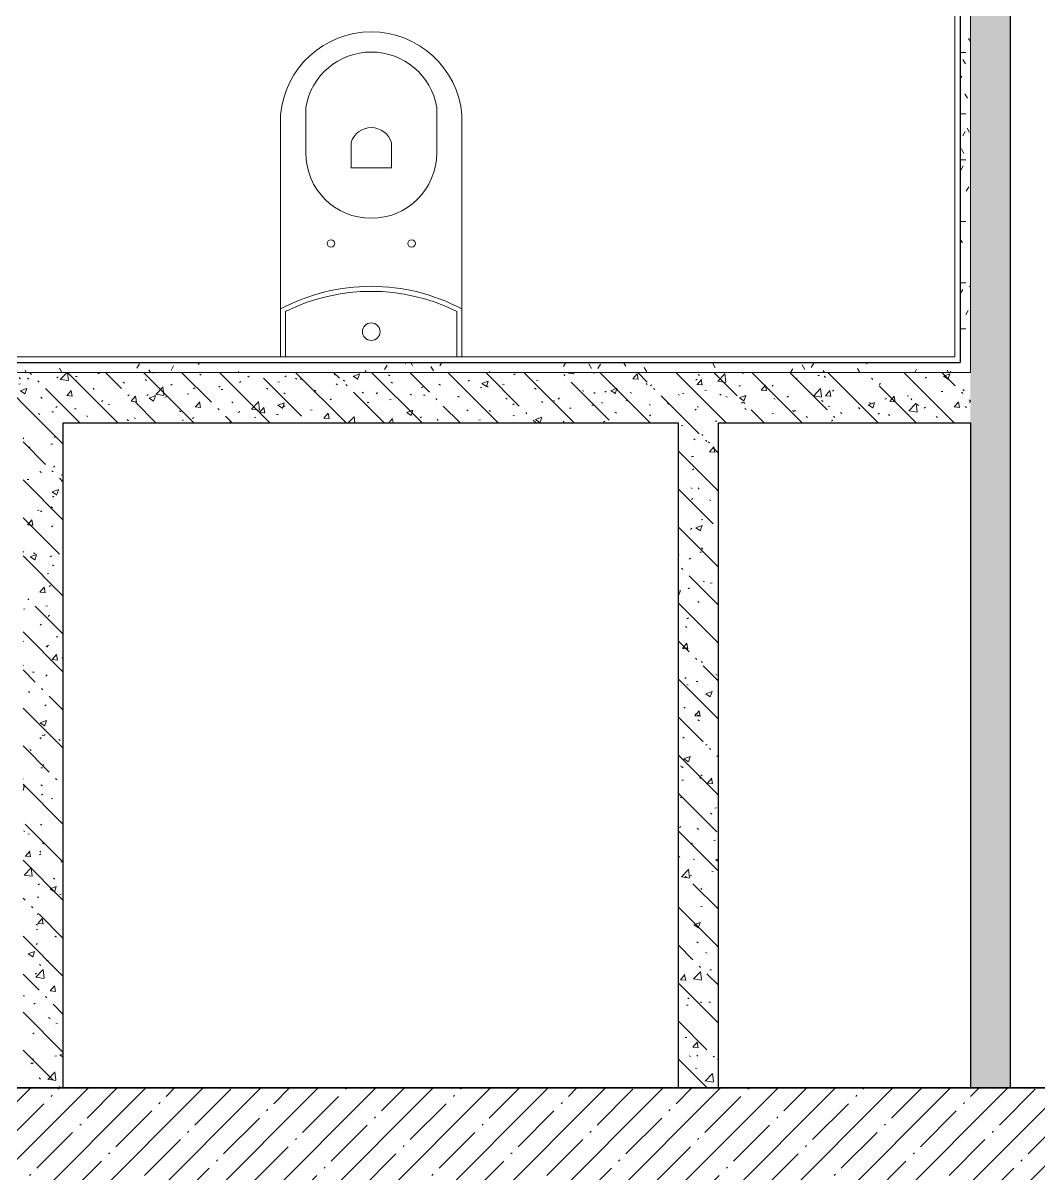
# Model space of a CAD drawing. Header units: millimetres. Extents: x 62702 to 101096, y -2454 to 12271.
# Drawn here: x 68060 to 70076, y 3811 to 6094 of the extents above; entities that cross this region are included whole.
import ezdxf

# ---------------------------------------------------------------- set-up
doc = ezdxf.new("R2010")
doc.units = ezdxf.units.MM
for name, color, linetype, lineweight in [('A-WALL', 7, 'Continuous', 9), ('I-WALL', 7, 'Continuous', 9), ('P-SANR-FIXT', 7, 'Continuous', 9)]:
    doc.layers.add(name, color=color, linetype=linetype, lineweight=lineweight)
for name, color, linetype, lineweight, true_color in [('A-WALL-1', 7, 'Continuous', 25, 0x3c3c3c), ('A-WALL-3', 7, 'Continuous', 35, 0x3c3c3c), ('A-WALL-FNSH-1', 7, 'Continuous', 13, 0x3c3c3c)]:
    doc.layers.add(name, color=color, linetype=linetype, lineweight=lineweight, true_color=true_color)
pattern_1 = [(135, (0, 0), (-75.4341514169809, -75.43415141698088), [106.68, -17.78, 3.556, -17.78]), (135, (0, 75.387), (-75.4341514169809, -75.43415141698088), []), (49.99999999999999, (0, 0), (127.5292163441251, -11.15757736488175), [13.335, -146.685]), (355, (0, 0), (-24.66966438615434, 133.7400240917973), [10.668, -117.348]), (100.451, (10.627, -0.9297799999999999), (102.8597330267147, 122.5817798152441), [11.333, -124.663]), (46.184, (0, 35.56), (189.7551566600782, -29.43036408047294), [20.002, -220.027]), (96.636, (15.813, 33.108), (166.1821938424822, 173.199603725585), [17, -186.995]), (351.184, (0, 35.56), (166.1839311258682, 173.1975740377234), [16.002, -176.022]), (21, (17.78, 26.67), (106.1302650054779, -71.58602799336629), [13.335, -146.685]), (326, (17.78, 26.67), (43.26187565103471, 128.9317513266395), [10.668, -117.348]), (71.45100000000001, (26.624, 20.705), (149.3919756976102, 57.34505225531355), [11.333, -124.663]), (37.50000000000001, (0, 0), (2.162228154586231, 59.18835746502445), [3.353, -112.573, 3.353, -115.773, -117.792]), (37.50000000000001, (0, 0), (2.162228154586231, 59.18835746502445), [-235.052, 3.353, -114.44]), (7.499999999999999, (0, 0), (46.77385718071568, 70.12615242859124), [3.353, -64.567, 3.353, -109.906, -44.894]), (7.499999999999999, (0, 0), (46.77385718071568, 70.12615242859124), [-181.178, 3.353, -41.542]), (327.5, (-39.649, 0), (94.91367126303646, -4.010093312161743), [3.353, -41.097, 3.353, -135.331, -184.023]), (327.5, (-39.649, 0), (94.91367126303646, -4.010093312161743), [-183.134, 3.353, -180.67]), (317.5, (-57.42899999999999, 0), (103.690570665088, 17.79881895375078), [3.353, -54.432, 3.353, -88.74799999999999, -130.683]), (317.5, (-57.42899999999999, 0), (103.690570665088, 17.79881895375078), [-149.885, 3.353, -127.33])]
pattern_2 = [(0, (0, 0), (121.92, 30.48), [10.058, -81.382, 10.058, -81.382, -487.68]), (0, (0, 0), (121.92, 30.48), [-182.88, 10.058, -172.822, 10.058, -81.382, -213.36]), (0, (0, 0), (121.92, 30.48), [-457.2, 10.058, -50.902, 10.058, -142.342]), (120, (45.72, 15.24), (-87.35645430734967, 90.34581722939878), [10.058, -81.38199999999999, 10.058, -81.38199999999999, -487.6799999999999]), (120, (45.72, 15.24), (-87.35645430734967, 90.34581722939878), [-182.88, 10.058, -172.822, 10.058, -81.38199999999999, -213.36]), (120, (45.72, 15.24), (-87.35645430734967, 90.34581722939878), [-457.1999999999999, 10.058, -50.90199999999999, 10.058, -142.342]), (240, (60.96, 76.2), (-34.56354569265028, -120.8258172293988), [10.058, -81.382, 10.058, -81.382, -487.68]), (240, (60.96, 76.2), (-34.56354569265028, -120.8258172293988), [-182.88, 10.058, -172.822, 10.058, -81.382, -213.36]), (240, (60.96, 76.2), (-34.56354569265028, -120.8258172293988), [-457.2, 10.058, -50.902, 10.058, -142.342])]

# ---------------------------------------------------------------- blocks, each defined once
blk = doc.blocks.new('WC Seat_2 with Cistern-Wall Based - SE21-33486978-План разверток пом_3_10_ Этаж 3')
at = {"layer": 'P-SANR-FIXT'}
for p, q in [((-55.00000000000478, 485.5000000009703), (-55.00000000000727, 100.5000000009705)), ((-5.000000000005399, 410.5000000009705), (-5.000000000004818, 500.5000000009698)), ((254.9999999999953, 500.500000000969), (254.9999999999947, 410.5000000009688)), ((304.9999999999927, 100.5000000009682), (304.9999999999952, 485.500000000968)), ((84.9999999999947, 430.5000000009693), (84.99999999999439, 380.5000000009697)), ((164.9999999999944, 380.5000000009692), (164.9999999999947, 430.5000000009697)), ((84.99999999999439, 380.5000000009697), (164.9999999999943, 380.5000000009692)), ((-55.00000000000727, 100.5000000009705), (-55.00000000000789, 5.500000000970759)), ((-45.00000000000786, 5.500000000970689), (-45.00000000000728, 95.64595430365884)), ((294.9999999999927, 95.64595430365665), (294.9999999999922, 5.500000000968491)), ((304.999999999992, 5.500000000968427), (304.9999999999927, 100.5000000009682))]:
    blk.add_line(p, q, dxfattribs=at)
for centre, radius, start, end in [((124.9999999999951, 469.8181818191512), 180.6818181818182, 4.979105843997897, 175.0208941560014), ((124.9999999999951, 478.6818181827876), 131.8181818181818, 9.527283381452119, 170.4727166185475), ((124.9999999999947, 418.8333333343028), 41.66666666666667, 16.26020470831232, 163.7397952916883), ((124.9999999999947, 410.5000000009696), 129.9999999999999, 179.9999999999997, 359.9999999999994), ((44.99999999999358, 230.50000000097), 7.499999999999969, 6.361109362927034e-14, 179.9999999999999), ((44.99999999999358, 230.50000000097), 7.49999999999998, 179.9999999999999, 359.9999999999993), ((204.9999999999935, 230.500000000969), 7.499999999999958, 1.081388591697596e-13, 179.9999999999999), ((204.9999999999935, 230.500000000969), 7.5, 179.9999999999998, 359.9999999999994), ((124.9999999999905, -236.9999999990306), 382.4999999999997, 61.92751306414665, 118.0724869358526), ((124.9999999999905, -246.9999999990305), 382.4999999999997, 63.61220003875658, 116.3877999612426), ((124.9999999999924, 55.50000000096946), 17.5, 5.724998426634331e-14, 179.9999999999999), ((124.9999999999924, 55.50000000096946), 17.50000000000001, 179.9999999999998, 359.9999999999994)]:
    blk.add_arc(centre, radius, start, end, dxfattribs=at)

msp = doc.modelspace()

# ---------------------------------------------------------------- hatches: boundary and pattern name
at = {"layer": 'I-WALL'}
h = msp.add_hatch(dxfattribs=at)
h.set_pattern_fill('FP_4', color=256, style=0, pattern_type=2)
h.set_pattern_definition(pattern_1)
h.paths.add_polyline_path([(70020.00000000074, 3979.999999998142), (70020.00000000074, 7680.000005334554), (69940.00000000076, 7680.000005334558), (69940.00000000076, 3979.999999998142)])
h = msp.add_hatch(dxfattribs=at)
h.set_pattern_fill('FP_10', color=256, style=0, pattern_type=2)
h.set_pattern_definition(pattern_2)
h.paths.add_polyline_path([(69920.00000000076, 5419.99999999814), (69940.00000000076, 5419.99999999814), (69940.00000000076, 7660.000005334558), (69920.00000000076, 7660.000005334558), (69920.00000000076, 6678.910175385162)])
h = msp.add_hatch(dxfattribs=at)
h.set_pattern_fill('FP_10', color=256, style=0, pattern_type=2)
h.set_pattern_definition(pattern_2)
h.paths.add_polyline_path([(69940.00000000076, 5399.999999998145), (69940.00000000076, 5419.99999999814), (67579.99997886475, 5419.999999998148), (67579.99997886475, 5399.999999998153), (68752.27329168441, 5399.999999998148)])
h = msp.add_hatch(dxfattribs=at)
h.set_pattern_fill('FP_4', color=256, style=0, pattern_type=2)
h.set_pattern_definition(pattern_1)
h.paths.add_polyline_path([(69440.0000000015, 5299.999999998146), (69940.00000000076, 5299.999999998146), (69940.00000000076, 5399.999999998145), (67559.99997886474, 5399.999999998153), (67559.99997886474, 5299.999999998154), (69360.0000000015, 5299.999999998146)])
h = msp.add_hatch(dxfattribs=at)
h.set_pattern_fill('FP_4', color=256, style=0, pattern_type=2)
h.set_pattern_definition(pattern_1)
h.paths.add_polyline_path([(68140.0000000015, 3979.999999998151), (68140.0000000015, 5299.99999999815), (68060.00000000148, 5299.99999999815), (68060.00000000148, 3979.999999998151)])
h = msp.add_hatch(dxfattribs=at)
h.set_pattern_fill('FP_4', color=256, style=0, pattern_type=2)
h.set_pattern_definition(pattern_1)
h.paths.add_polyline_path([(69440.0000000015, 3979.999999998146), (69440.0000000015, 5299.999999998146), (69360.0000000015, 5299.999999998146), (69360.0000000015, 3979.999999998146)])
h = msp.add_hatch(dxfattribs=at)
h.set_pattern_fill('FP_3', color=256, style=0, pattern_type=2)
h.set_pattern_definition([(45, (0, 0), (-57.02462636878913, 57.02462636878913), []), (45, (57.025, 0), (-57.02462636878913, 57.02462636878913), [100.806, -20.161, 3.353, -16.808])])
h.paths.add_polyline_path([(70420.00000000074, 3759.999999998145), (70420.00000000074, 3979.999999998142), (67079.99996098253, 3979.999999998151), (67079.99996098253, 3759.999999998153), (69600.6897445388, 3759.999999998149)])

# ---------------------------------------------------------------- linework, layer by layer
at = {"layer": 'A-WALL'}
for p in [(69940.00000000067, 7680.000005334544), (67559.99997886467, 5399.99999999814)]:
    msp.add_line(p, (69940.00000000067, 5399.999999998133), dxfattribs=at)
at = {"layer": 'A-WALL-1'}
for p, q in [((70020.00000000067, 3979.999999998134), (70020.00000000067, 7680.000005334543)), ((69920.00000000068, 7660.000005334551), (69920.00000000068, 5419.999999998132)), ((67579.99997886467, 5419.99999999814), (69920.00000000068, 5419.999999998132)), ((68140.00000000141, 5299.999999998138), (69360.00000000143, 5299.999999998135)), ((68140.00000000143, 3979.99999999814), (68140.00000000143, 5299.999999998138)), ((69360.00000000143, 5299.999999998134), (69360.00000000143, 3979.999999998136)), ((69440.00000000143, 5299.999999998135), (69940.00000000067, 5299.999999998133)), ((69440.00000000143, 3979.999999998136), (69440.00000000143, 5299.999999998134)), ((69940.00000000067, 5299.999999998133), (69940.00000000067, 3979.999999998134))]:
    msp.add_line(p, q, dxfattribs=at)
at = {"layer": 'A-WALL-3'}
msp.add_line((70420.00000000067, 3979.999999998132), (67079.99996098244, 3979.999999998143), dxfattribs=at)
at = {"layer": 'A-WALL-FNSH-1'}
for p, q in [((69909.00000000068, 7649.000005334551), (69909.00000000068, 5430.999999998132)), ((69909.00000000068, 5430.999999998132), (67590.99997886467, 5430.999999998139))]:
    msp.add_line(p, q, dxfattribs=at)

# ---------------------------------------------------------------- block references
at = {"layer": 'P-SANR-FIXT'}
msp.add_blockref('WC Seat_2 with Cistern-Wall Based - SE21-33486978-План разверток пом_3_10_ Этаж 3', (68626.08286729948, 5425.499999998136), dxfattribs=at)

doc.saveas('drawing.dxf')
